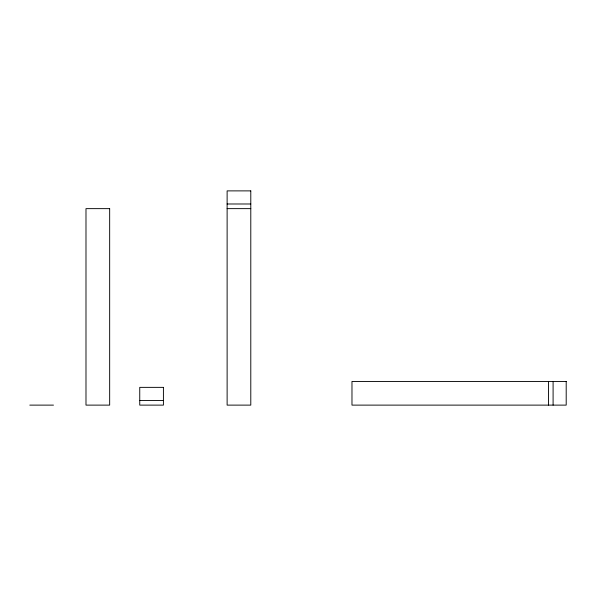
<?xml version="1.0" encoding="UTF-8"?>
<svg xmlns="http://www.w3.org/2000/svg" width="596" height="596" viewBox="0 0 596 596"><rect width="100%" height="100%" fill="white"/><g stroke="black" fill="none" stroke-linecap="round" stroke-linejoin="round"><path stroke-width="0.89" d="M227.121 203.988L250.789 203.988M227.121 208.637L250.789 208.637M139.747 400.467L163.416 400.467M29.8 405.116L53.469 405.116M553.095 381.44L553.095 405.116M548.447 381.44L548.447 405.116M250.789 190.884L227.121 190.884L227.121 405.116L250.789 405.116L250.789 190.884M109.664 208.637L85.988 208.637L85.988 405.116L109.664 405.116L109.664 208.637M566.2 381.44L351.975 381.44L351.975 405.116L566.2 405.116L566.2 381.44M163.416 387.363L139.747 387.363L139.747 405.116L163.416 405.116L163.416 387.363"/></g></svg>
